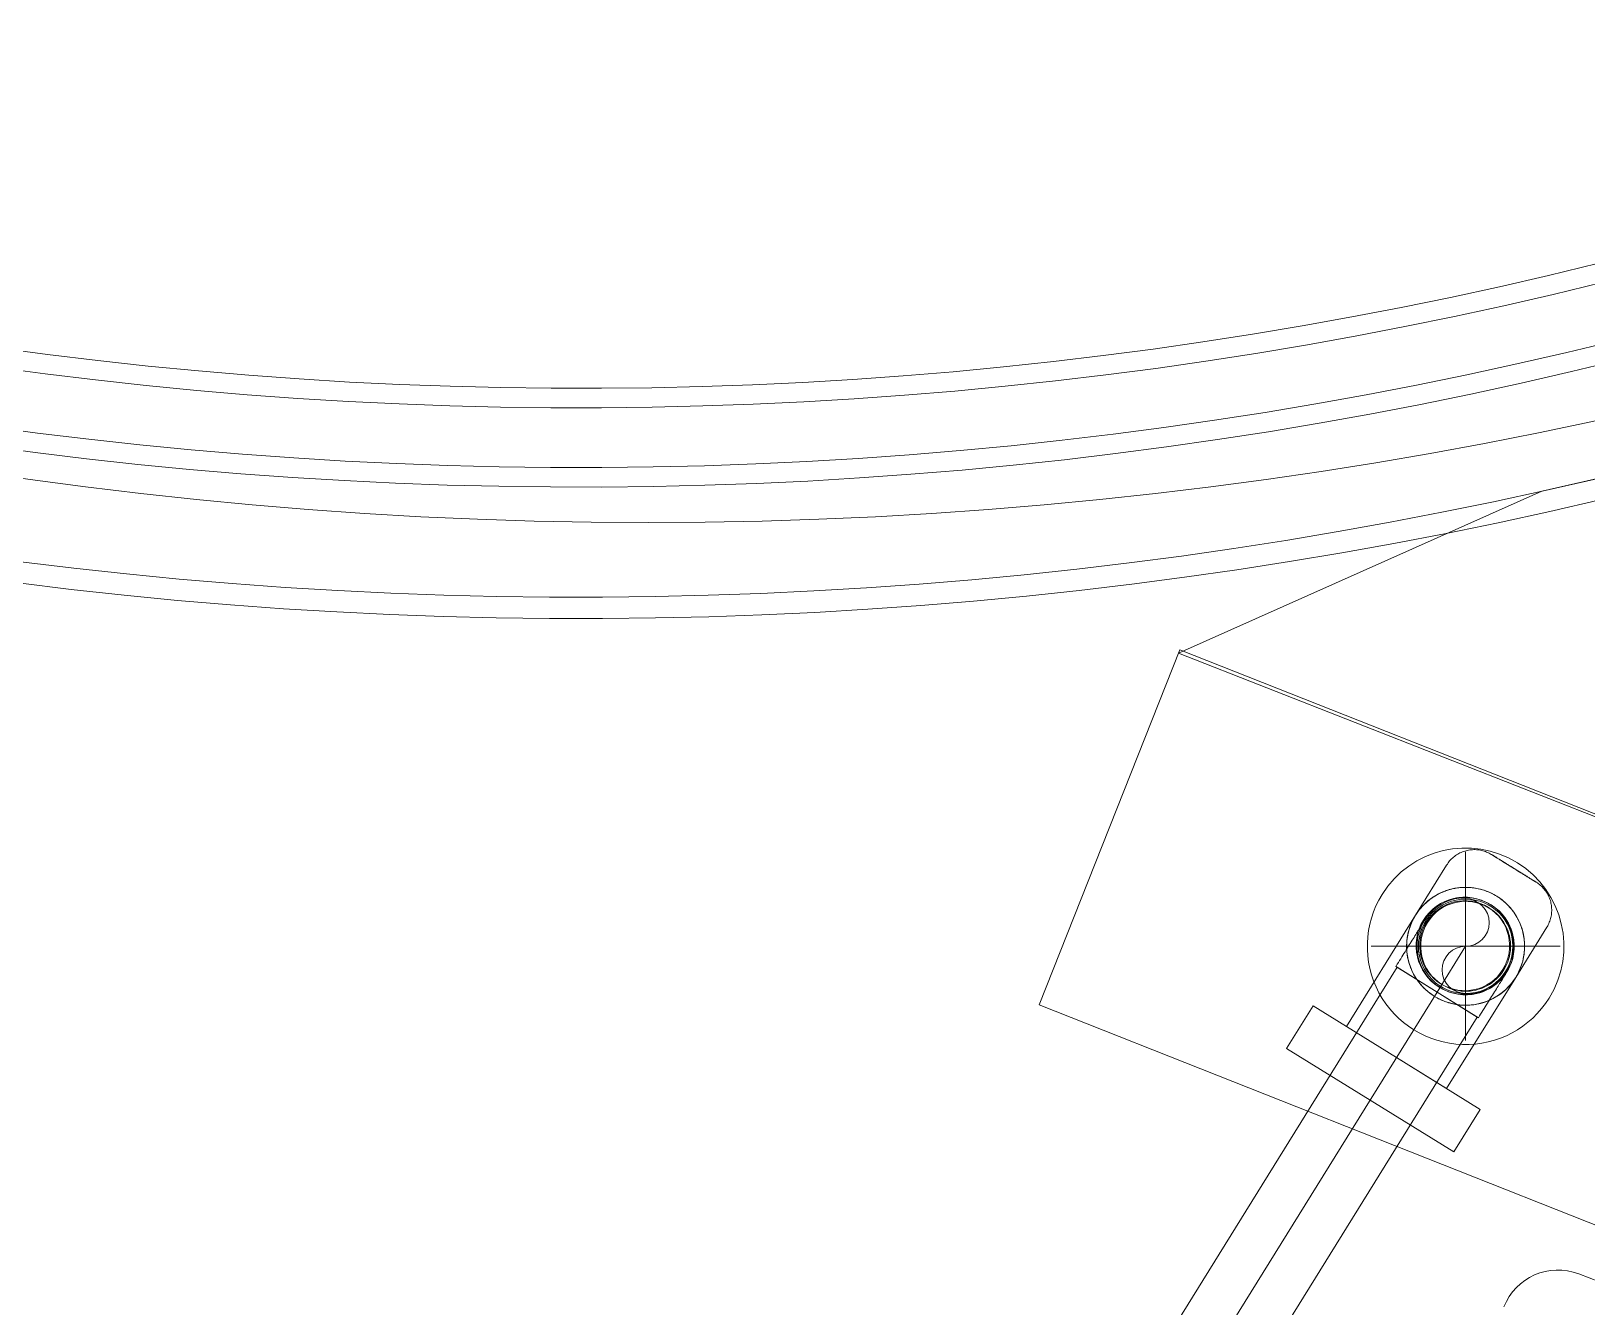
# Model space of a CAD drawing. Header units: metres. Extents: x -207 to 292, y -187 to 169.
# Drawn here: x -5.183 to -3.37, y -11.966 to -10.479 of the extents above; entities that cross this region are included whole.
import ezdxf

# ---------------------------------------------------------------- set-up
doc = ezdxf.new("R2010")
doc.units = ezdxf.units.M
for name, color, linetype, lineweight in [('A-CLNG', 7, 'Continuous', 9), ('EQUIPOS PIS', 7, 'Continuous', 9), ('P-PIPE', 7, 'Continuous', 9), ('P-PIPE-CNTR', 7, 'Continuous', 9), ('P-SANR-FIXT', 7, 'Continuous', 9)]:
    doc.layers.add(name, color=color, linetype=linetype, lineweight=lineweight)
doc.layers.add('PR10-ARQ-PL-001-Emplazamiento-C-1_dwg', color=7, linetype='Continuous', lineweight=9, true_color=0x767676)

# ---------------------------------------------------------------- blocks, each defined once
blk = doc.blocks.new('M_Estanque-Terraza-02 - M_Estanque-Terraza-02-2342210-PLANTA EMPLAZAMIENTO ACTUALIZADO')
at = {"layer": 'P-SANR-FIXT'}
for p, q in [((-4.1421, -3.8092), (-3.7134, -3.6896)), ((-4.1421, -3.8092), (-3.7134, -3.6896)), ((-3.3114, -3.9137), (-3.7173, -3.6907)), ((-3.7173, -3.6907), (-3.1694, -5.6378)), ((-3.1694, -5.6378), (-3.7173, -3.6907)), ((-3.7173, -3.6907), (-3.3114, -3.9137)), ((-3.1698, -5.6379), (-3.7134, -3.6896)), ((-3.7134, -3.6896), (-3.3571, -4.9666)), ((-3.7859, -5.0862), (-4.1421, -3.8092)), ((-4.1421, -3.8092), (-3.5986, -5.7575))]:
    blk.add_line(p, q, dxfattribs=at)
for radius, start, end in [(5.1516, 180, 360), (5.1516, 180, 360), (5.1266, 180, 0), (5.1266, 180, 0), (4.9983, 180, 0), (4.9755, 180, 0), (4.9059, 180, 360), (4.8832, 180, 360), (5.1266, 229.7653, 252.2362), (5.1266, 229.7653, 252.2362)]:
    blk.add_arc((0, 0), radius, start, end, dxfattribs=at)
blk = doc.blocks.new('M_Estanque-Terraza - M_Estanque-Terraza-2331352-PLANTA EMPLAZAMIENTO ACTUALIZADO')
at = {"layer": 'P-SANR-FIXT'}
for radius, start in [(5.1516, 0), (5.1516, 0), (5.1266, 360), (5.1266, 360), (4.9983, 360), (4.9755, 360), (4.9059, 0), (4.8832, 0)]:
    blk.add_arc((0, 0), radius, start, 180, dxfattribs=at)
blk = doc.blocks.new('M_Elbow - Generic - Standard-V16-PLANTA EMPLAZAMIENTO ACTUALIZADO')
at = {"layer": 'P-PIPE', "color": 8, "true_color": 0x808080}
for p, q in [((-3.5927, -11.5696), (-3.5446, -11.5994)), ((-3.5446, -11.5994), (-3.4965, -11.6293))]:
    blk.add_line(p, q, dxfattribs=at)
at = {"layer": 'P-PIPE', "color": 8, "true_color": 0x808080, "flags": 128}
for points in [[(-3.5595, -11.5161), (-3.5595, -11.5162), (-3.5596, -11.5163), (-3.5597, -11.5165), (-3.5599, -11.5168), (-3.5602, -11.5172), (-3.5605, -11.5176), (-3.5608, -11.5182), (-3.5612, -11.5188), (-3.5616, -11.5195), (-3.5621, -11.5203), (-3.5627, -11.5212), (-3.5632, -11.5222), (-3.5639, -11.5232), (-3.5646, -11.5243), (-3.5653, -11.5254), (-3.5661, -11.5267), (-3.5669, -11.528), (-3.5677, -11.5294), (-3.5686, -11.5308), (-3.5696, -11.5323), (-3.5705, -11.5339), (-3.5715, -11.5355), (-3.5726, -11.5372), (-3.5736, -11.5389), (-3.5748, -11.5407), (-3.5759, -11.5425), (-3.577, -11.5444), (-3.5782, -11.5463), (-3.5794, -11.5482), (-3.5807, -11.5502), (-3.5819, -11.5522), (-3.5832, -11.5543), (-3.5844, -11.5563), (-3.5857, -11.5584), (-3.587, -11.5605), (-3.5884, -11.5626), (-3.5897, -11.5647), (-3.591, -11.5669), (-3.5923, -11.569), (-3.5927, -11.5696)], [(-3.4965, -11.6293), (-3.4952, -11.6271), (-3.4939, -11.625), (-3.4925, -11.6228), (-3.4912, -11.6207), (-3.4899, -11.6186), (-3.4886, -11.6165), (-3.4873, -11.6145), (-3.4861, -11.6124), (-3.4848, -11.6104), (-3.4836, -11.6084), (-3.4824, -11.6065), (-3.4812, -11.6046), (-3.48, -11.6027), (-3.4789, -11.6008), (-3.4778, -11.5991), (-3.4767, -11.5973), (-3.4756, -11.5956), (-3.4746, -11.594), (-3.4736, -11.5924), (-3.4727, -11.5909), (-3.4718, -11.5894), (-3.4709, -11.588), (-3.4701, -11.5867), (-3.4693, -11.5854), (-3.4686, -11.5842), (-3.4679, -11.5831), (-3.4672, -11.5821), (-3.4666, -11.5811), (-3.4661, -11.5802), (-3.4656, -11.5794), (-3.4651, -11.5787), (-3.4647, -11.578), (-3.4644, -11.5774), (-3.4641, -11.577), (-3.4638, -11.5765), (-3.4636, -11.5762), (-3.4635, -11.576), (-3.4634, -11.5758), (-3.4633, -11.5758)]]:
    blk.add_lwpolyline(points, dxfattribs=at)
at = {"layer": 'P-PIPE', "color": 8, "true_color": 0x808080}
for start, end in [(58.1875, 238.1875), (238.1875, 58.1875)]:
    blk.add_arc((-3.5114, -11.5459), 0.0566, start, end, dxfattribs=at)
blk = doc.blocks.new('M_Check Valve - 50-300 mm - Flanged - 100 mm-2368316-PLANTA EMPLAZAMIENTO ACTUALIZADO')
at = {"layer": 'P-PIPE', "color": 8, "true_color": 0x808080}
for p, q in [((-3.5336, -11.4513), (-3.5698, -11.5097)), ((-3.5698, -11.5097), (-3.6502, -11.6394)), ((-3.453, -11.5822), (-3.4168, -11.5238)), ((-3.5335, -11.7118), (-3.453, -11.5822)), ((-3.6892, -11.6153), (-3.7199, -11.6649)), ((-3.5919, -11.6756), (-3.6892, -11.6153)), ((-3.5919, -11.6756), (-3.6502, -11.6394)), ((-3.7199, -11.6649), (-3.6226, -11.7252)), ((-3.5335, -11.7118), (-3.5919, -11.6756)), ((-3.4946, -11.736), (-3.5919, -11.6756)), ((-3.6226, -11.7252), (-3.5253, -11.7856)), ((-3.5253, -11.7856), (-3.4946, -11.736))]:
    blk.add_line(p, q, dxfattribs=at)
at = {"layer": 'P-PIPE', "color": 8, "true_color": 0x808080, "flags": 128}
for points in [[(-3.5336, -11.4513), (-3.5327, -11.4501), (-3.5319, -11.4488), (-3.5309, -11.4476), (-3.53, -11.4464), (-3.5289, -11.4453), (-3.5279, -11.4442), (-3.5268, -11.4432), (-3.5256, -11.4422), (-3.5244, -11.4412), (-3.5232, -11.4403), (-3.5219, -11.4395), (-3.5206, -11.4387), (-3.5193, -11.4379), (-3.518, -11.4372), (-3.5166, -11.4366), (-3.5152, -11.436), (-3.5137, -11.4355), (-3.5123, -11.435), (-3.5108, -11.4346), (-3.5094, -11.4342), (-3.5079, -11.4339), (-3.5064, -11.4337), (-3.5048, -11.4335), (-3.5033, -11.4334), (-3.5018, -11.4333), (-3.5003, -11.4333), (-3.4987, -11.4334), (-3.4972, -11.4335), (-3.4957, -11.4337), (-3.4942, -11.434), (-3.4927, -11.4343), (-3.4912, -11.4347), (-3.4898, -11.4351), (-3.4883, -11.4356), (-3.4869, -11.4361), (-3.4855, -11.4367), (-3.4841, -11.4374), (-3.4828, -11.4381), (-3.4815, -11.4388), (-3.4811, -11.4391)], [(-3.4551, -11.4552), (-3.4562, -11.4545), (-3.4572, -11.4539), (-3.4582, -11.4533), (-3.4593, -11.4526), (-3.4603, -11.452), (-3.4613, -11.4513), (-3.4623, -11.4507), (-3.4633, -11.4501), (-3.4643, -11.4495), (-3.4652, -11.4489), (-3.4662, -11.4483), (-3.4671, -11.4477), (-3.468, -11.4472), (-3.4689, -11.4466), (-3.4698, -11.4461), (-3.4706, -11.4455), (-3.4715, -11.445), (-3.4723, -11.4445), (-3.473, -11.4441), (-3.4738, -11.4436), (-3.4745, -11.4432), (-3.4752, -11.4427), (-3.4758, -11.4423), (-3.4764, -11.442), (-3.477, -11.4416), (-3.4775, -11.4413), (-3.478, -11.441), (-3.4785, -11.4407), (-3.479, -11.4404), (-3.4794, -11.4401), (-3.4797, -11.4399), (-3.48, -11.4397), (-3.4803, -11.4396), (-3.4805, -11.4394), (-3.4807, -11.4393), (-3.4809, -11.4392), (-3.481, -11.4391), (-3.4811, -11.4391), (-3.4811, -11.4391)], [(-3.4811, -11.4391), (-3.4811, -11.4391), (-3.481, -11.4391), (-3.4809, -11.4392), (-3.4808, -11.4393), (-3.4806, -11.4394), (-3.4804, -11.4395), (-3.4801, -11.4397), (-3.4798, -11.4399), (-3.4795, -11.4401), (-3.4791, -11.4403), (-3.4786, -11.4406), (-3.4782, -11.4409), (-3.4777, -11.4412), (-3.4771, -11.4415), (-3.4766, -11.4419), (-3.476, -11.4422), (-3.4753, -11.4426), (-3.4747, -11.4431), (-3.474, -11.4435), (-3.4732, -11.4439), (-3.4725, -11.4444), (-3.4717, -11.4449), (-3.4709, -11.4454), (-3.47, -11.4459), (-3.4692, -11.4465), (-3.4683, -11.447), (-3.4674, -11.4476), (-3.4664, -11.4482), (-3.4655, -11.4487), (-3.4645, -11.4493), (-3.4636, -11.4499), (-3.4626, -11.4506), (-3.4616, -11.4512), (-3.4606, -11.4518), (-3.4595, -11.4524), (-3.4585, -11.4531), (-3.4575, -11.4537), (-3.4564, -11.4544), (-3.4554, -11.455), (-3.4551, -11.4552)], [(-3.4551, -11.4552), (-3.4541, -11.4558), (-3.453, -11.4565), (-3.452, -11.4571), (-3.451, -11.4578), (-3.4499, -11.4584), (-3.4489, -11.459), (-3.4479, -11.4596), (-3.4469, -11.4603), (-3.446, -11.4609), (-3.445, -11.4615), (-3.444, -11.4621), (-3.4431, -11.4626), (-3.4422, -11.4632), (-3.4413, -11.4637), (-3.4404, -11.4643), (-3.4396, -11.4648), (-3.4388, -11.4653), (-3.438, -11.4658), (-3.4372, -11.4663), (-3.4365, -11.4668), (-3.4358, -11.4672), (-3.4351, -11.4676), (-3.4344, -11.468), (-3.4338, -11.4684), (-3.4332, -11.4688), (-3.4327, -11.4691), (-3.4322, -11.4694), (-3.4317, -11.4697), (-3.4313, -11.47), (-3.4309, -11.4702), (-3.4305, -11.4704), (-3.4302, -11.4706), (-3.4299, -11.4708), (-3.4297, -11.471), (-3.4295, -11.4711), (-3.4293, -11.4712), (-3.4292, -11.4712), (-3.4291, -11.4713), (-3.4291, -11.4713)], [(-3.4291, -11.4713), (-3.4291, -11.4713), (-3.4292, -11.4713), (-3.4293, -11.4712), (-3.4294, -11.4711), (-3.4296, -11.471), (-3.4299, -11.4708), (-3.4301, -11.4707), (-3.4304, -11.4705), (-3.4308, -11.4703), (-3.4312, -11.47), (-3.4316, -11.4698), (-3.4321, -11.4695), (-3.4325, -11.4692), (-3.4331, -11.4688), (-3.4337, -11.4685), (-3.4343, -11.4681), (-3.4349, -11.4677), (-3.4356, -11.4673), (-3.4363, -11.4669), (-3.437, -11.4664), (-3.4378, -11.4659), (-3.4385, -11.4655), (-3.4394, -11.465), (-3.4402, -11.4644), (-3.4411, -11.4639), (-3.442, -11.4633), (-3.4429, -11.4628), (-3.4438, -11.4622), (-3.4447, -11.4616), (-3.4457, -11.461), (-3.4467, -11.4604), (-3.4477, -11.4598), (-3.4487, -11.4592), (-3.4497, -11.4586), (-3.4507, -11.4579), (-3.4517, -11.4573), (-3.4528, -11.4566), (-3.4538, -11.456), (-3.4548, -11.4554), (-3.4551, -11.4552)], [(-3.4291, -11.4713), (-3.4278, -11.4721), (-3.4266, -11.473), (-3.4254, -11.4739), (-3.4242, -11.4749), (-3.4231, -11.4759), (-3.422, -11.477), (-3.4209, -11.4781), (-3.4199, -11.4793), (-3.419, -11.4805), (-3.4181, -11.4817), (-3.4172, -11.483), (-3.4164, -11.4842), (-3.4157, -11.4856), (-3.415, -11.4869), (-3.4143, -11.4883), (-3.4138, -11.4897), (-3.4132, -11.4911), (-3.4127, -11.4926), (-3.4123, -11.4941), (-3.412, -11.4955), (-3.4117, -11.497), (-3.4114, -11.4985), (-3.4113, -11.5001), (-3.4112, -11.5016), (-3.4111, -11.5031), (-3.4111, -11.5046), (-3.4112, -11.5061), (-3.4113, -11.5077), (-3.4115, -11.5092), (-3.4117, -11.5107), (-3.4121, -11.5122), (-3.4124, -11.5136), (-3.4128, -11.5151), (-3.4133, -11.5166), (-3.4139, -11.518), (-3.4145, -11.5194), (-3.4151, -11.5208), (-3.4158, -11.5221), (-3.4166, -11.5234), (-3.4168, -11.5238)]]:
    blk.add_lwpolyline(points, dxfattribs=at)
at = {"layer": 'P-PIPE', "color": 8, "true_color": 0x808080}
for radius, start, end in [(0.1145, 328.1875, 148.1875), (0.1145, 328.1875, 148.1875), (0.1145, 328.1875, 148.1875), (0.1145, 328.1875, 148.1875), (0.1145, 148.1875, 328.1875), (0.1145, 148.1875, 328.1875), (0.1145, 148.1875, 328.1875), (0.1145, 148.1875, 328.1875), (0.0687, 328.1875, 148.1875), (0.0687, 328.1875, 148.1875), (0.0687, 148.1875, 328.1875), (0.0687, 148.1875, 328.1875)]:
    blk.add_arc((-3.5114, -11.5459), radius, start, end, dxfattribs=at)
for points, knots in [([(-3.4752, -11.4876), (-3.4794, -11.485), (-3.4859, -11.4818), (-3.4938, -11.4795), (-3.4984, -11.4785), (-3.5017, -11.4779), (-3.5051, -11.4775), (-3.5084, -11.4773), (-3.5116, -11.4772), (-3.5148, -11.4773), (-3.518, -11.4775), (-3.521, -11.4779), (-3.524, -11.4784), (-3.5272, -11.4791), (-3.5306, -11.4799), (-3.534, -11.481), (-3.5373, -11.4823), (-3.5416, -11.4842), (-3.5467, -11.4869), (-3.5542, -11.4919), (-3.5623, -11.4992), (-3.5675, -11.5061), (-3.5698, -11.5097)], [0, 0, 0, 0, 0.111111, 0.166667, 0.194444, 0.222222, 0.25, 0.277778, 0.305556, 0.333333, 0.361111, 0.388889, 0.416667, 0.444444, 0.479167, 0.513889, 0.548611, 0.583333, 0.652778, 0.722222, 0.861111, 1, 1, 1, 1]), ([(-3.5698, -11.5097), (-3.568, -11.5068), (-3.5639, -11.5012), (-3.5566, -11.4938), (-3.548, -11.4875), (-3.5398, -11.4832), (-3.5327, -11.4805), (-3.527, -11.4789), (-3.522, -11.478), (-3.518, -11.4775), (-3.5148, -11.4773), (-3.5116, -11.4772), (-3.5084, -11.4773), (-3.5051, -11.4775), (-3.5017, -11.4779), (-3.4984, -11.4785), (-3.4938, -11.4795), (-3.4859, -11.4818), (-3.4794, -11.485), (-3.4752, -11.4876)], [0, 0, 0, 0, 0.111111, 0.222222, 0.333333, 0.444444, 0.5, 0.555556, 0.611111, 0.638889, 0.666667, 0.694444, 0.722222, 0.75, 0.777778, 0.805556, 0.833333, 0.888889, 1, 1, 1, 1]), ([(-3.453, -11.5822), (-3.4512, -11.5792), (-3.448, -11.5731), (-3.4447, -11.5633), (-3.4428, -11.5527), (-3.4426, -11.5435), (-3.4434, -11.5359), (-3.4445, -11.5301), (-3.4458, -11.5253), (-3.4472, -11.5214), (-3.4484, -11.5185), (-3.4498, -11.5156), (-3.4513, -11.5127), (-3.4529, -11.5098), (-3.4548, -11.507), (-3.4568, -11.5043), (-3.4597, -11.5007), (-3.4653, -11.4946), (-3.471, -11.4902), (-3.4752, -11.4876)], [0, 0, 0, 0, 0.111111, 0.222222, 0.333333, 0.444444, 0.5, 0.555556, 0.611111, 0.638889, 0.666667, 0.694444, 0.722222, 0.75, 0.777778, 0.805556, 0.833333, 0.888889, 1, 1, 1, 1]), ([(-3.4752, -11.4876), (-3.471, -11.4902), (-3.4653, -11.4946), (-3.4597, -11.5007), (-3.4568, -11.5043), (-3.4548, -11.507), (-3.4529, -11.5098), (-3.4513, -11.5127), (-3.4498, -11.5156), (-3.4484, -11.5185), (-3.4472, -11.5214), (-3.4462, -11.5243), (-3.4453, -11.5272), (-3.4445, -11.5304), (-3.4438, -11.5338), (-3.4432, -11.5373), (-3.4429, -11.5409), (-3.4426, -11.5456), (-3.4428, -11.5513), (-3.444, -11.5602), (-3.4469, -11.5708), (-3.4508, -11.5785), (-3.453, -11.5822)], [0, 0, 0, 0, 0.111111, 0.166667, 0.194444, 0.222222, 0.25, 0.277778, 0.305556, 0.333333, 0.361111, 0.388889, 0.416667, 0.444444, 0.479167, 0.513889, 0.548611, 0.583333, 0.652778, 0.722222, 0.861111, 1, 1, 1, 1]), ([(-3.5698, -11.5097), (-3.5716, -11.5126), (-3.5748, -11.5187), (-3.5782, -11.5286), (-3.5801, -11.5391), (-3.5803, -11.5484), (-3.5795, -11.556), (-3.5784, -11.5617), (-3.577, -11.5666), (-3.5756, -11.5705), (-3.5744, -11.5734), (-3.5731, -11.5763), (-3.5716, -11.5792), (-3.5699, -11.582), (-3.5681, -11.5848), (-3.5661, -11.5876), (-3.5632, -11.5912), (-3.5575, -11.5972), (-3.5518, -11.6017), (-3.5476, -11.6043)], [0, 0, 0, 0, 0.111111, 0.222222, 0.333333, 0.444444, 0.5, 0.555556, 0.611111, 0.638889, 0.666667, 0.694444, 0.722222, 0.75, 0.777778, 0.805556, 0.833333, 0.888889, 1, 1, 1, 1]), ([(-3.5476, -11.6043), (-3.5518, -11.6017), (-3.5575, -11.5972), (-3.5632, -11.5912), (-3.5661, -11.5876), (-3.5681, -11.5848), (-3.5699, -11.582), (-3.5716, -11.5792), (-3.5731, -11.5763), (-3.5744, -11.5734), (-3.5756, -11.5705), (-3.5766, -11.5676), (-3.5775, -11.5646), (-3.5784, -11.5615), (-3.5791, -11.5581), (-3.5796, -11.5545), (-3.58, -11.551), (-3.5802, -11.5463), (-3.58, -11.5406), (-3.5789, -11.5316), (-3.5759, -11.5211), (-3.572, -11.5134), (-3.5698, -11.5097)], [0, 0, 0, 0, 0.111111, 0.166667, 0.194444, 0.222222, 0.25, 0.277778, 0.305556, 0.333333, 0.361111, 0.388889, 0.416667, 0.444444, 0.479167, 0.513889, 0.548611, 0.583333, 0.652778, 0.722222, 0.861111, 1, 1, 1, 1]), ([(-3.5476, -11.6043), (-3.5434, -11.6069), (-3.5369, -11.61), (-3.529, -11.6124), (-3.5245, -11.6134), (-3.5211, -11.614), (-3.5178, -11.6144), (-3.5145, -11.6146), (-3.5112, -11.6147), (-3.508, -11.6146), (-3.5049, -11.6143), (-3.5018, -11.614), (-3.4988, -11.6135), (-3.4956, -11.6128), (-3.4923, -11.612), (-3.4888, -11.6109), (-3.4855, -11.6096), (-3.4812, -11.6077), (-3.4761, -11.605), (-3.4686, -11.6), (-3.4605, -11.5927), (-3.4553, -11.5858), (-3.453, -11.5822)], [0, 0, 0, 0, 0.111111, 0.166667, 0.194444, 0.222222, 0.25, 0.277778, 0.305556, 0.333333, 0.361111, 0.388889, 0.416667, 0.444444, 0.479167, 0.513889, 0.548611, 0.583333, 0.652778, 0.722222, 0.861111, 1, 1, 1, 1]), ([(-3.453, -11.5822), (-3.4548, -11.5851), (-3.4589, -11.5906), (-3.4662, -11.5981), (-3.4748, -11.6044), (-3.483, -11.6087), (-3.4902, -11.6114), (-3.4958, -11.6129), (-3.5008, -11.6139), (-3.5049, -11.6143), (-3.508, -11.6146), (-3.5112, -11.6147), (-3.5145, -11.6146), (-3.5178, -11.6144), (-3.5211, -11.614), (-3.5245, -11.6134), (-3.529, -11.6124), (-3.5369, -11.61), (-3.5434, -11.6069), (-3.5476, -11.6043)], [0, 0, 0, 0, 0.111111, 0.222222, 0.333333, 0.444444, 0.5, 0.555556, 0.611111, 0.638889, 0.666667, 0.694444, 0.722222, 0.75, 0.777778, 0.805556, 0.833333, 0.888889, 1, 1, 1, 1])]:
    blk.add_open_spline(points, degree=3, knots=knots, dxfattribs=at)
blk = doc.blocks.new('M_Transition - Generic - Standard-2368373-PLANTA EMPLAZAMIENTO ACTUALIZADO')
at = {"layer": 'P-PIPE', "color": 8, "true_color": 0x808080}
for radius, start, end in [(0.0566, 58.1875, 238.1875), (0.0524, 58.1875, 238.1875), (0.0566, 238.1875, 58.1875), (0.0524, 238.1875, 58.1875)]:
    blk.add_arc((-3.5125, -11.5453), radius, start, end, dxfattribs=at)
blk = doc.blocks.new('YADRAN_LASQUEMAS_ARQ_MO_002_TERRAZAS_rvt-1-PLANTA EMPLAZAMIENTO ACTUALIZADO')
at = {"layer": 'A-CLNG'}
for p, q in [((-1.8784, -12.5068), (-3.3797, -11.9277)), ((-3.3797, -11.9277), (-1.8784, -12.5068))]:
    blk.add_line(p, q, dxfattribs=at)
blk.add_arc((-3.4039, -11.9906), 0.0674, 68.9048, 158.7734, dxfattribs=at)
blk.add_arc((-3.4039, -11.9906), 0.0674, 68.9048, 158.7734, dxfattribs=at)
at = {"layer": 'P-PIPE', "color": 8, "true_color": 0x808080}
for p, q in [((-3.5913, -11.5704), (-4.1211, -12.4245)), ((-3.5446, -11.5994), (-3.5913, -11.5704)), ((-3.5446, -11.5994), (-3.5913, -11.5704)), ((-3.4979, -11.6284), (-3.5446, -11.5994)), ((-3.4979, -11.6284), (-3.5446, -11.5994)), ((-4.0276, -12.4825), (-3.4979, -11.6284))]:
    blk.add_line(p, q, dxfattribs=at)
for centre, radius, start, end in [((-3.5114, -11.5459), 0.055, 0, 180), ((-3.5114, -11.5459), 0.055, 0, 180), ((-3.5114, -11.5184), 0.0275, 270, 90), ((-3.5114, -11.5184), 0.0275, 270, 90), ((-3.5114, -11.5459), 0.055, 180, 0), ((-3.5114, -11.5459), 0.055, 180, 0), ((-3.5114, -11.5734), 0.0275, 90, 270), ((-3.5114, -11.5734), 0.0275, 90, 270)]:
    blk.add_arc(centre, radius, start, end, dxfattribs=at)
at = {"layer": 'P-PIPE-CNTR', "color": 8, "true_color": 0x808080}
for p, q in [((-3.5114, -11.6559), (-3.5114, -11.4359)), ((-3.5114, -11.6559), (-3.5114, -11.4359)), ((-3.6214, -11.5459), (-3.4014, -11.5459)), ((-3.6214, -11.5459), (-3.4014, -11.5459)), ((-3.5114, -11.5459), (-3.5446, -11.5994)), ((-4.0744, -12.4535), (-3.5446, -11.5994)), ((-4.0744, -12.4535), (-3.5446, -11.5994))]:
    blk.add_line(p, q, dxfattribs=at)
at = {"layer": 'P-PIPE', "lineweight": 9}
for name in ['M_Check Valve - 50-300 mm - Flanged - 100 mm-2368316-PLANTA EMPLAZAMIENTO ACTUALIZADO', 'M_Elbow - Generic - Standard-V16-PLANTA EMPLAZAMIENTO ACTUALIZADO', 'M_Transition - Generic - Standard-2368373-PLANTA EMPLAZAMIENTO ACTUALIZADO']:
    blk.add_blockref(name, (0, 0), dxfattribs=at)
at = {"layer": 'P-PIPE', "lineweight": 9, "extrusion": (0, 0, -1), "rotation": 243.6249970756373}
blk.add_blockref('M_Transition - Generic - Standard-2368373-PLANTA EMPLAZAMIENTO ACTUALIZADO', (12.2945, -19.8217), dxfattribs=at)
at = {"layer": 'P-SANR-FIXT', "lineweight": 9}
for name, p, rotation in [('M_Estanque-Terraza-02 - M_Estanque-Terraza-02-2342210-PLANTA EMPLAZAMIENTO ACTUALIZADO', (-4.54, -6.0122), 52.82168626904731), ('M_Estanque-Terraza - M_Estanque-Terraza-2331352-PLANTA EMPLAZAMIENTO ACTUALIZADO', (-8.5509, -16.1478), 258.3634150491357)]:
    blk.add_blockref(name, p, dxfattribs=dict(at, rotation=rotation))
blk = doc.blocks.new('PR10-ARQ-PL-001-Emplazamiento-C-1_dwg-674643-PLANTA EMPLAZAMIENTO ACTUALIZADO')
at = {"layer": 'EQUIPOS PIS'}
for centre in [(-4.4637, -5.9048), (-8.5485, -16.1957)]:
    blk.add_circle(centre, 5.1472, dxfattribs=at)

msp = doc.modelspace()

# ---------------------------------------------------------------- block references
at = {"lineweight": 5}
msp.add_blockref('YADRAN_LASQUEMAS_ARQ_MO_002_TERRAZAS_rvt-1-PLANTA EMPLAZAMIENTO ACTUALIZADO', (0, 0), dxfattribs=at)
at = {"layer": 'PR10-ARQ-PL-001-Emplazamiento-C-1_dwg', "color": 7}
msp.add_blockref('PR10-ARQ-PL-001-Emplazamiento-C-1_dwg-674643-PLANTA EMPLAZAMIENTO ACTUALIZADO', (0, 0), dxfattribs=at)

doc.saveas('drawing.dxf')
